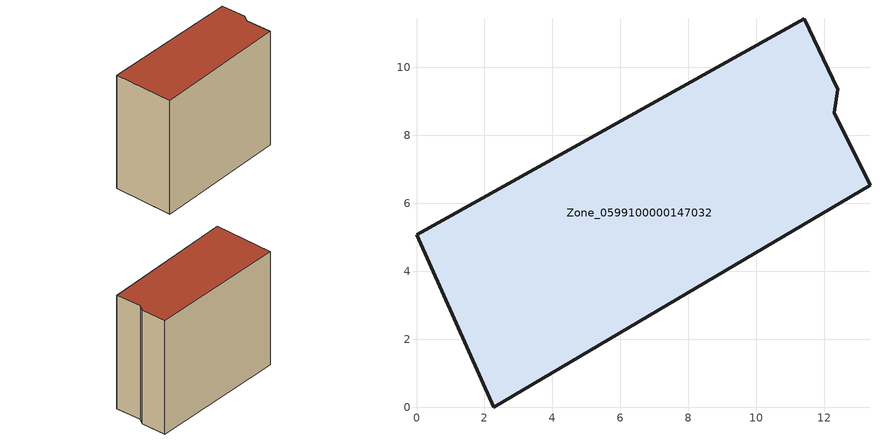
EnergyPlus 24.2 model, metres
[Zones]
Zone_0599100000147032
 floor ground (C_G): 0,5.08 11.41,11.43 12.39,9.36 12.29,8.66 13.34,6.53 2.28,0 z0
 wall outside (C_F): 2.28,0 13.34,6.53 12.29,8.66 12.39,9.36 11.41,11.43 0,5.08 2.28,0 z0:10.12
 roof outside (C_R): 11.41,11.43 0,5.08 2.28,0 13.34,6.53 12.29,8.66 12.39,9.36 z10.12
[BUILDING]
Pand.0599100000147032: North Axis=0; Terrain=City; Loads Convergence Tolerance Value=0.04; Temperature Convergence Tolerance Value=0.4; Solar Distribution=FullExterior; Maximum Number of Warmup Days=25; Minimum Number of Warmup Days=1
[Site:Location]
Rotterdam.The.Hague.AP_ZH_NLD Design_Conditions: Latitude=51.96; Longitude=4.45; Time Zone=1; Elevation=-4.5
[SITE:GROUNDTEMPERATURE:BUILDINGSURFACE]
18, 18, 18, 18, 18, 18, 18, 18, 18, 18, 18, 18
[MATERIAL] Thermal Absorptance=0.9; Solar Absorptance=0.7; Visible Absorptance=0.7
Name | Roughness | Thickness | Conductivity | Density | Specific Heat
G.TI.1946 | MediumSmooth | 0.15 | 1 | 540 | 1210
F.TI.1946 | Rough | 0.3 | 0.857143 | 1920 | 840
R.TI.1946 | MediumRough | 0.2 | 0.1 | 1500 | 1000
[CONSTRUCTION]
C_G: G.TI.1946
C_F: F.TI.1946
C_R: R.TI.1946
[ZONE]
Zone_0599100000147032: Type=1; Multiplier=1; Ceiling Height=Autocalculate; Volume=Autocalculate; Floor Area=autocalculate; Part of Total Floor Area=Yes
[ZONEINFILTRATION:DESIGNFLOWRATE]
Infil_Zone_0599100000147032: Zone or ZoneList or Space or SpaceList=Zone_0599100000147032; Schedule=AlwaysOn; Design Flow Rate Calculation Method=Flow/Area; Flow Rate per Floor Area=0.003; Constant Term Coefficient=1; Temperature Term Coefficient=0; Velocity Term Coefficient=0; Velocity Squared Term Coefficient=0
[HVACTEMPLATE:ZONE:IDEALLOADSAIRSYSTEM]
Zone_0599100000147032: Maximum Heating Supply Air Temperature=50; Minimum Cooling Supply Air Temperature=13; Maximum Heating Supply Air Humidity Ratio=0.0156; Minimum Cooling Supply Air Humidity Ratio=0.0077; Heating Limit=NoLimit; Cooling Limit=NoLimit; Dehumidification Control Type=ConstantSensibleHeatRatio; Cooling Sensible Heat Ratio=0.7; Dehumidification Setpoint=60; Humidification Control Type=None; Humidification Setpoint=30; Outdoor Air Method=None; Outdoor Air Flow Rate per Person=0.00944; Outdoor Air Flow Rate per Zone Floor Area=0; Outdoor Air Flow Rate per Zone=0; Demand Controlled Ventilation Type=None; Outdoor Air Economizer Type=NoEconomizer; Heat Recovery Type=None; Sensible Heat Recovery Effectiveness=0.7; Latent Heat Recovery Effectiveness=0.65
[ZONECONTROL:THERMOSTAT]
ThermostatControl_Zone_0599100000147032: Zone or ZoneList=Zone_0599100000147032; Control Type Schedule=DualSetpointControlType; Control 1=Thermostat_Zone_0599100000147032; Temperature Difference Between Cutout And Setpoint=0
[THERMOSTATSETPOINT:DUALSETPOINT]
Thermostat_Zone_0599100000147032: Heating Setpoint Temperature Schedule=HeatingSetpoint_Zone_0599100000147032; Cooling Setpoint Temperature Schedule=CoolingSetpoint_Zone_0599100000147032
[SCHEDULE:COMPACT]
HeatingSetpoint_Zone_0599100000147032: Through: 12/31, For: AllDays, Until: 24:00, 21
CoolingSetpoint_Zone_0599100000147032: Through: 12/31, For: AllDays, Until: 24:00, 24
DualSetpointControlType: Through: 12/31, For: AllDays, Until: 24:00, 4
AlwaysOn: Through: 12/31, For: AllDays, Until: 24:00, 1
